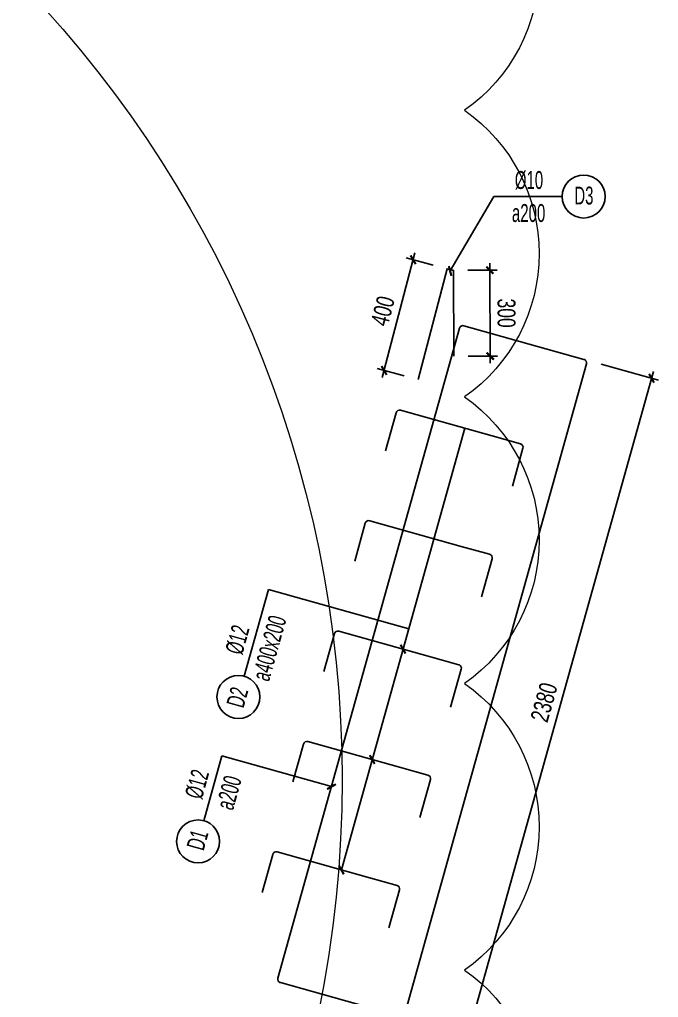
# Model space of a CAD drawing. Header units: millimetres. Extents: x -147841 to 368790, y -162721 to 84261.
# Drawn here: x 207570 to 209802, y -101013 to -97601 of the extents above; entities that cross this region are included whole.
import ezdxf
from ezdxf.enums import TextEntityAlignment as Align

# ---------------------------------------------------------------- set-up
doc = ezdxf.new("R2010")
doc.units = ezdxf.units.MM
doc.header["$LTSCALE"] = 1000
doc.header["$MEASUREMENT"] = 0
doc.header["$PDMODE"] = 1
doc.header["$PDSIZE"] = -10
doc.layers.get('0').update_dxf_attribs({"linetype": 'CONTINUOUS', "lineweight": 18})
doc.layers.get('DEFPOINTS').update_dxf_attribs({"color": 5, "linetype": 'CONTINUOUS', "lineweight": 18})
for name, color, linetype in [('ccu11-Manh', 8, 'CONTINUOUS'), ('ccu11-Thay', 7, 'CONTINUOUS'), ('ccu11-Thepdai', 6, 'CONTINUOUS'), ('KC-Cotthep', 8, 'CONTINUOUS'), ('KC-Dim', 8, 'CONTINUOUS')]:
    doc.layers.add(name, color=color, linetype=linetype)
doc.styles.add('ARIAL', font='arial.ttf', dxfattribs={"width": 0.7})
doc.styles.add('ccu11-dim', font='vnsimli.shx', dxfattribs={"width": 0.65, "bigfont": 'bigfont.shx'})
doc.dimstyles.new('2.5-25', dxfattribs={"dimscale": 25, "dimtxt": 2.5, "dimasz": 1, "dimexe": 1, "dimexo": 2, "dimgap": 1, "dimtad": 1, "dimdec": 1, "dimrnd": 5, "dimdsep": 46, "dimtxsty": 'ARIAL', "dimblk": 'ARCHTICK', "dimcen": -1, "dimdle": 1, "dimclrd": 256, "dimclre": 256, "dimclrt": 3, "dimadec": 0, "dimazin": 2, "dimtfac": 0.1, "dimtdec": 1, "dimtmove": 0, "dimatfit": 1, "dimldrblk": 'ARCHTICK', "dimfxl": 1, "dimtvp": 0.833333, "dimtfill": 1, "dimtolj": 1, "dimtzin": 12, "dimarcsym": 0})
doc.dimstyles.new('ccu11-100x4', dxfattribs={"dimscale": 100, "dimtxt": 2.5, "dimasz": 1, "dimexe": 1, "dimexo": 2, "dimgap": 1, "dimtad": 1, "dimdec": 0, "dimlfac": 0.25, "dimdsep": 46, "dimtxsty": 'ccu11-dim', "dimblk": 'ARCHTICK', "dimcen": -1, "dimdle": 1, "dimclrd": 256, "dimclre": 256, "dimclrt": 31, "dimadec": 0, "dimazin": 2, "dimtfac": 0.1, "dimtdec": 0, "dimtmove": 0, "dimatfit": 1, "dimldrblk": 'ARCHTICK', "dimfxl": 1, "dimtvp": 0.833333, "dimtolj": 1, "dimtzin": 12, "dimarcsym": 0})

# ---------------------------------------------------------------- blocks, each defined once
blk = doc.blocks.new('_ARCHTICK')
at = {"color": 0, "linetype": 'ByBlock', "const_width": 0.3}
blk.add_lwpolyline([(-0.5, -0.5), (0.5, 0.5)], dxfattribs=at)
blk = doc.blocks.new('att_thep_2')
blk.add_circle((-300, 0), 300)
at = {"color": 3, "style": 'ARIAL', "width": 0.6}
blk.add_attdef('DK', text='', height=250, dxfattribs=at).set_placement((467, 105), align=Align.CENTER)
at = {"color": 31, "style": 'ARIAL', "width": 0.6}
blk.add_attdef('SH', text='', height=250, dxfattribs=at).set_placement((-281, -111), align=Align.CENTER)
at = {"color": 2, "style": 'ARIAL', "width": 0.6}
blk.add_attdef('KC', text='', height=250, dxfattribs=at).set_placement((472, -355), align=Align.CENTER)
blk = doc.blocks.new('*D1071')
at = {"layer": 'DEFPOINTS', "color": 0, "ltscale": 3000, "transparency": 16777216}
for p in [(209063.4, -98470.4), (208843.7, -98825.6), (208962.3, -98856.7)]:
    blk.add_point(p, dxfattribs=at)
at = {"layer": 'KC-Dim', "lineweight": -2, "ltscale": 3000, "transparency": 16777216}
for p, q in [((208951.2, -98415.2), (208837.4, -98849.8)), ((209015.1, -98457.8), (208920.7, -98433.1)), ((208913.9, -98844), (208819.5, -98819.3))]:
    blk.add_line(p, q, dxfattribs=at)
at = {"layer": 'KC-Dim', "lineweight": -2, "ltscale": 3000, "transparency": 16777216, "xscale": 25, "yscale": 25, "zscale": 25}
for p, rotation in [((208944.9, -98439.4), 75.32522821088045), ((208843.7, -98825.6), 255.3252282108804)]:
    blk.add_blockref('_ARCHTICK', p, dxfattribs=dict(at, rotation=rotation))
at = {"layer": 'KC-Dim', "color": 3, "ltscale": 3000, "transparency": 16777216, "insert": (208839.2, -98618.1), "char_height": 62.5, "attachment_point": 5, "rotation": 75.3252, "style": 'ARIAL', "bg_fill": 3, "box_fill_scale": 1.25, "bg_fill_color": 256, "bg_fill_true_color": 13158600, "bg_fill_transparency": 0}
blk.add_mtext('\\A1;400', dxfattribs=at)
blk = doc.blocks.new('*D1072')
at = {"layer": 'DEFPOINTS', "color": 0, "ltscale": 3000, "transparency": 16777216}
for p in [(209086.3, -98476.4), (209087.6, -98776.2), (209214.5, -98775.6)]:
    blk.add_point(p, dxfattribs=at)
at = {"layer": 'KC-Dim', "lineweight": -2, "ltscale": 3000, "transparency": 16777216}
for p, q in [((209213.1, -98450.9), (209214.6, -98800.6)), ((209136.3, -98476.2), (209238.2, -98475.8)), ((209137.6, -98776), (209239.5, -98775.5))]:
    blk.add_line(p, q, dxfattribs=at)
at = {"layer": 'KC-Dim', "lineweight": -2, "ltscale": 3000, "transparency": 16777216, "xscale": 25, "yscale": 25, "zscale": 25}
for p, rotation in [((209213.2, -98475.9), 90.24904730023277), ((209214.5, -98775.6), 270.2490473002328)]:
    blk.add_blockref('_ARCHTICK', p, dxfattribs=dict(at, rotation=rotation))
at = {"layer": 'KC-Dim', "color": 3, "ltscale": 3000, "transparency": 16777216, "insert": (209270.8, -98625.5), "char_height": 62.5, "attachment_point": 5, "rotation": 270.249, "style": 'ARIAL', "bg_fill": 3, "box_fill_scale": 1.25, "bg_fill_color": 256, "bg_fill_true_color": 13158600, "bg_fill_transparency": 0}
blk.add_mtext('\\A1;300', dxfattribs=at)
blk = doc.blocks.new('*D1076')
at = {"layer": 'DEFPOINTS', "color": 0, "linetype": 'ByBlock', "ltscale": 30, "transparency": 16777216}
for p in [(209553.5, -98790.2), (209777.8, -98852.9), (208912.3, -101082.2)]:
    blk.add_point(p, dxfattribs=at)
at = {"layer": 'KC-Dim', "linetype": 'ByBlock', "lineweight": -2, "ltscale": 30, "transparency": 16777216}
for p, q in [((209601.6, -98803.6), (209801.9, -98859.7)), ((209129.9, -101169), (209784.5, -98828.8)), ((208960.4, -101095.6), (209160.7, -101151.7))]:
    blk.add_line(p, q, dxfattribs=at)
at = {"layer": 'KC-Dim', "linetype": 'ByBlock', "lineweight": -2, "ltscale": 30, "transparency": 16777216, "xscale": 25, "yscale": 25, "zscale": 25}
for p, rotation in [((209777.8, -98852.9), 74.37138490060029), ((209136.6, -101144.9), 254.3713849006003)]:
    blk.add_blockref('_ARCHTICK', p, dxfattribs=dict(at, rotation=rotation))
at = {"layer": 'KC-Dim', "color": 3, "linetype": 'ByBlock', "ltscale": 30, "transparency": 16777216, "insert": (209402.4, -99983.6), "char_height": 62.5, "attachment_point": 5, "rotation": 74.3714, "style": 'ARIAL', "bg_fill": 3, "box_fill_scale": 1.25, "bg_fill_color": 256, "bg_fill_true_color": 13158600, "bg_fill_transparency": 0}
blk.add_mtext('\\A1;2380', dxfattribs=at)
blk = doc.blocks.new('*U1557')
at = {"layer": 'ccu11-Thepdai', "flags": 128}
blk.add_lwpolyline([(75, 230), (-62.5, 230, 0.414214), (-75, 217.5), (-75, -114.4), (-75, -217.5, 0.414214), (-62.5, -230), (75, -230)], format="xyb", dxfattribs=at)
blk = doc.blocks.new('*U1558')
at = {"layer": 'ccu11-Thay', "color": 0, "linetype": 'ByBlock', "lineweight": -2, "transparency": 16777216}
for p in [(0, 0), (400, 0), (800, 0), (1200, 0), (1600, 0)]:
    blk.add_blockref('*U1557', p, dxfattribs=at)

msp = doc.modelspace()

# ---------------------------------------------------------------- linework, layer by layer
at = {"layer": 'ccu11-Thepdai', "flags": 128}
msp.add_lwpolyline([(208962.29, -98856.66), (209063.43, -98470.43), (209086.31, -98476.43), (209087.62, -98776.2)], dxfattribs=at)
at = {"layer": 'ccu11-Thepdai'}
msp.add_lwpolyline([(209107.11, -98678.27), (208472.67, -100946.2, 0.4142136), (208481.34, -100961.61), (208900.25, -101078.8, 0.4142136), (208915.66, -101070.13), (209550.1, -98802.2, 0.4142136), (209541.43, -98786.79), (209122.51, -98669.6, 0.4142136)], format="xyb", close=True, dxfattribs=at)
at = {"layer": 'DEFPOINTS', "ltscale": 3000}
msp.add_circle((204694.91, -100253.86), 4001.83, dxfattribs=at)
at = {"layer": 'KC-Dim', "linetype": 'ByBlock', "ltscale": 30}
msp.add_lwpolyline([(208694.22, -100568.28), (209125.26, -99027.43)], dxfattribs=at)

# ---------------------------------------------------------------- block references
at = {"layer": 'KC-Cotthep'}
ref = msp.add_blockref('att_thep_2', (209465.63, -98218.63), dxfattribs=dict(at, xscale=-0.25, yscale=0.25, zscale=0.25))
ref.add_attrib('KC', 'a200', dxfattribs={"layer": '0', "color": 2, "height": 62.5, "style": 'ARIAL', "width": 0.6}).set_placement((209348.27, -98307.46), align=Align.CENTER)
ref.add_attrib('DK', '%%C10', dxfattribs={"layer": '0', "color": 15, "height": 62.5, "style": 'ARIAL', "width": 0.6}).set_placement((209349.62, -98192.28), align=Align.CENTER)
ref.add_attrib('SH', 'D3', dxfattribs={"layer": '0', "color": 31, "height": 62.5, "style": 'ARIAL', "width": 0.6}).set_placement((209541.45, -98246.5), align=Align.CENTER)
ref = msp.add_blockref('att_thep_2', (208354.99, -99892.54), dxfattribs=dict(at, xscale=0.25, yscale=0.25, zscale=0.25, rotation=74.37138490063793))
ref.add_attrib('KC', 'a400x200', dxfattribs={"layer": '0', "color": 2, "height": 62.5, "rotation": 74.37138, "style": 'ARIAL', "width": 0.6}).set_placement((208472.31, -99802.86), align=Align.CENTER)
ref.add_attrib('DK', '%%C12', dxfattribs={"layer": '0', "color": 215, "height": 62.5, "rotation": 74.37138, "style": 'ARIAL', "width": 0.6}).set_placement((208360.97, -99773.35), align=Align.CENTER)
ref.add_attrib('SH', 'D2', dxfattribs={"layer": '0', "color": 31, "height": 62.5, "rotation": 74.37138, "style": 'ARIAL', "width": 0.6}).set_placement((208361.06, -99974.3), align=Align.CENTER)
ref = msp.add_blockref('att_thep_2', (208213.93, -100396.78), dxfattribs=dict(at, xscale=0.25, yscale=0.25, zscale=0.25, rotation=74.37138490062804))
ref.add_attrib('KC', 'a200', dxfattribs={"layer": '0', "color": 2, "height": 62.5, "rotation": 74.37138, "style": 'ARIAL', "width": 0.6}).set_placement((208331.25, -100307.1), align=Align.CENTER)
ref.add_attrib('DK', '%%C12', dxfattribs={"layer": '0', "color": 215, "height": 62.5, "rotation": 74.37138, "style": 'ARIAL', "width": 0.6}).set_placement((208219.98, -100277.34), align=Align.CENTER)
ref.add_attrib('SH', 'D1', dxfattribs={"layer": '0', "color": 31, "height": 62.5, "rotation": 74.37138, "style": 'ARIAL', "width": 0.6}).set_placement((208221.85, -100471.94), align=Align.CENTER)
at = {"layer": 'KC-Dim', "linetype": 'ByBlock', "ltscale": 30, "xscale": 25, "yscale": 25, "zscale": 25, "rotation": 254.3713849006332}
for p in [(208909.74, -99797.85), (208801.98, -100183.06), (208694.22, -100568.28)]:
    msp.add_blockref('_ARCHTICK', p, dxfattribs=at)

# ---------------------------------------------------------------- leaders
at = {"layer": 'ccu11-Manh', "ltscale": 10}
msp.add_leader([(208929.44, -99727.44), (208439.52, -99590.39), (208354.99, -99892.54)], dimstyle='ccu11-100x4', override={"dimgap": 1, "dimtad": 0, "dimldrblk": 'None'}, dxfattribs=at)
at = {"layer": 'ccu11-Manh', "ltscale": 3000}
msp.add_leader([(208659.65, -100277.8), (208277.15, -100170.8), (208213.93, -100396.78)], dimstyle='ccu11-100x4', override={"dimasz": 0.25, "dimtad": 0}, dxfattribs=at)

# ---------------------------------------------------------------- next in the draw order: dimensions: what is measured, and where the dimension line sits
at = {"layer": 'KC-Dim', "ltscale": 3000}
dim = msp.add_linear_dim(base=(208843.72, -98825.61), p1=(209063.43, -98470.43), p2=(208962.29, -98856.66), angle=255.32523, dimstyle='2.5-25', override={"dimfxl": 7, "dimfxlon": 1}, dxfattribs=at)
dim.commit()
dim.dimension.update_dxf_attribs({"geometry": '*D1071', "text_midpoint": (208839.24, -98618.08)})
dim = msp.add_aligned_dim(p1=(209086.31, -98476.43), p2=(209087.62, -98776.2), distance=126.91, dimstyle='2.5-25', override={"dimfxl": 7, "dimfxlon": 1}, dxfattribs=at)
dim.commit()
dim.dimension.update_dxf_attribs({"geometry": '*D1072', "text_midpoint": (209270.8, -98625.51)})

# ---------------------------------------------------------------- next in the draw order: dimensions: what is measured, and where the dimension line sits
at = {"layer": 'KC-Dim', "linetype": 'ByBlock', "ltscale": 30}
dim = msp.add_aligned_dim(p1=(208912.29, -101082.17), p2=(209553.47, -98790.16), distance=-232.95, dimstyle='2.5-25', dxfattribs=at)
dim.commit()
dim.dimension.update_dxf_attribs({"geometry": '*D1076', "text_midpoint": (209402.39, -99983.58)})

# ---------------------------------------------------------------- next in the draw order: leaders
at = {"layer": 'KC-Dim', "ltscale": 3000}
msp.add_leader([(209074.13, -98478.44), (209227.19, -98218.63), (209465.63, -98218.63)], dimstyle='2.5-25', override={"dimgap": 1, "dimtad": 0, "dimfxl": 7, "dimfxlon": 1}, dxfattribs=at)

# ---------------------------------------------------------------- next in the draw order: linework, layer by layer
at = {"layer": 'DEFPOINTS', "color": 1, "flags": 128}
msp.add_lwpolyline([(199910.01, -101962.62, -0.5205671), (199910.01, -100962.62, -0.5205671), (199910.01, -99962.62, -0.5205671), (199910.01, -98962.62, -0.5205671), (199910.01, -97962.62, -0.5205671), (199910.01, -96962.62, -0.5205671), (199910.01, -96132.61, -0.5205671), (200910.01, -96132.61, -0.5205671), (201910.01, -96132.61, -0.5205671), (202910.01, -96132.61, -0.5205671), (203910.01, -96132.61, -0.5205671), (204910.01, -96132.61, -0.5205671), (205910.01, -96132.61, -0.5205671), (206910.01, -96132.61, -0.5205671), (207910.01, -96132.61, -0.5205671), (208910.01, -96132.61, -0.5205671), (209124.79, -96917.83, -0.5205671), (209124.79, -97917.83, -0.5205671), (209124.79, -98917.83, -0.5205671), (209124.79, -99917.83, -0.5205671), (209124.79, -100917.83, -0.5205671), (209124.79, -101917.83, -0.5205671)], format="xyb", dxfattribs=at)

# ---------------------------------------------------------------- next in the draw order: block references
at = {"layer": 'ccu11-Thay', "xscale": -1, "rotation": 74.37138490063289}
msp.add_blockref('*U1558', (209090.27, -99095.52), dxfattribs=at)

doc.saveas('drawing.dxf')
